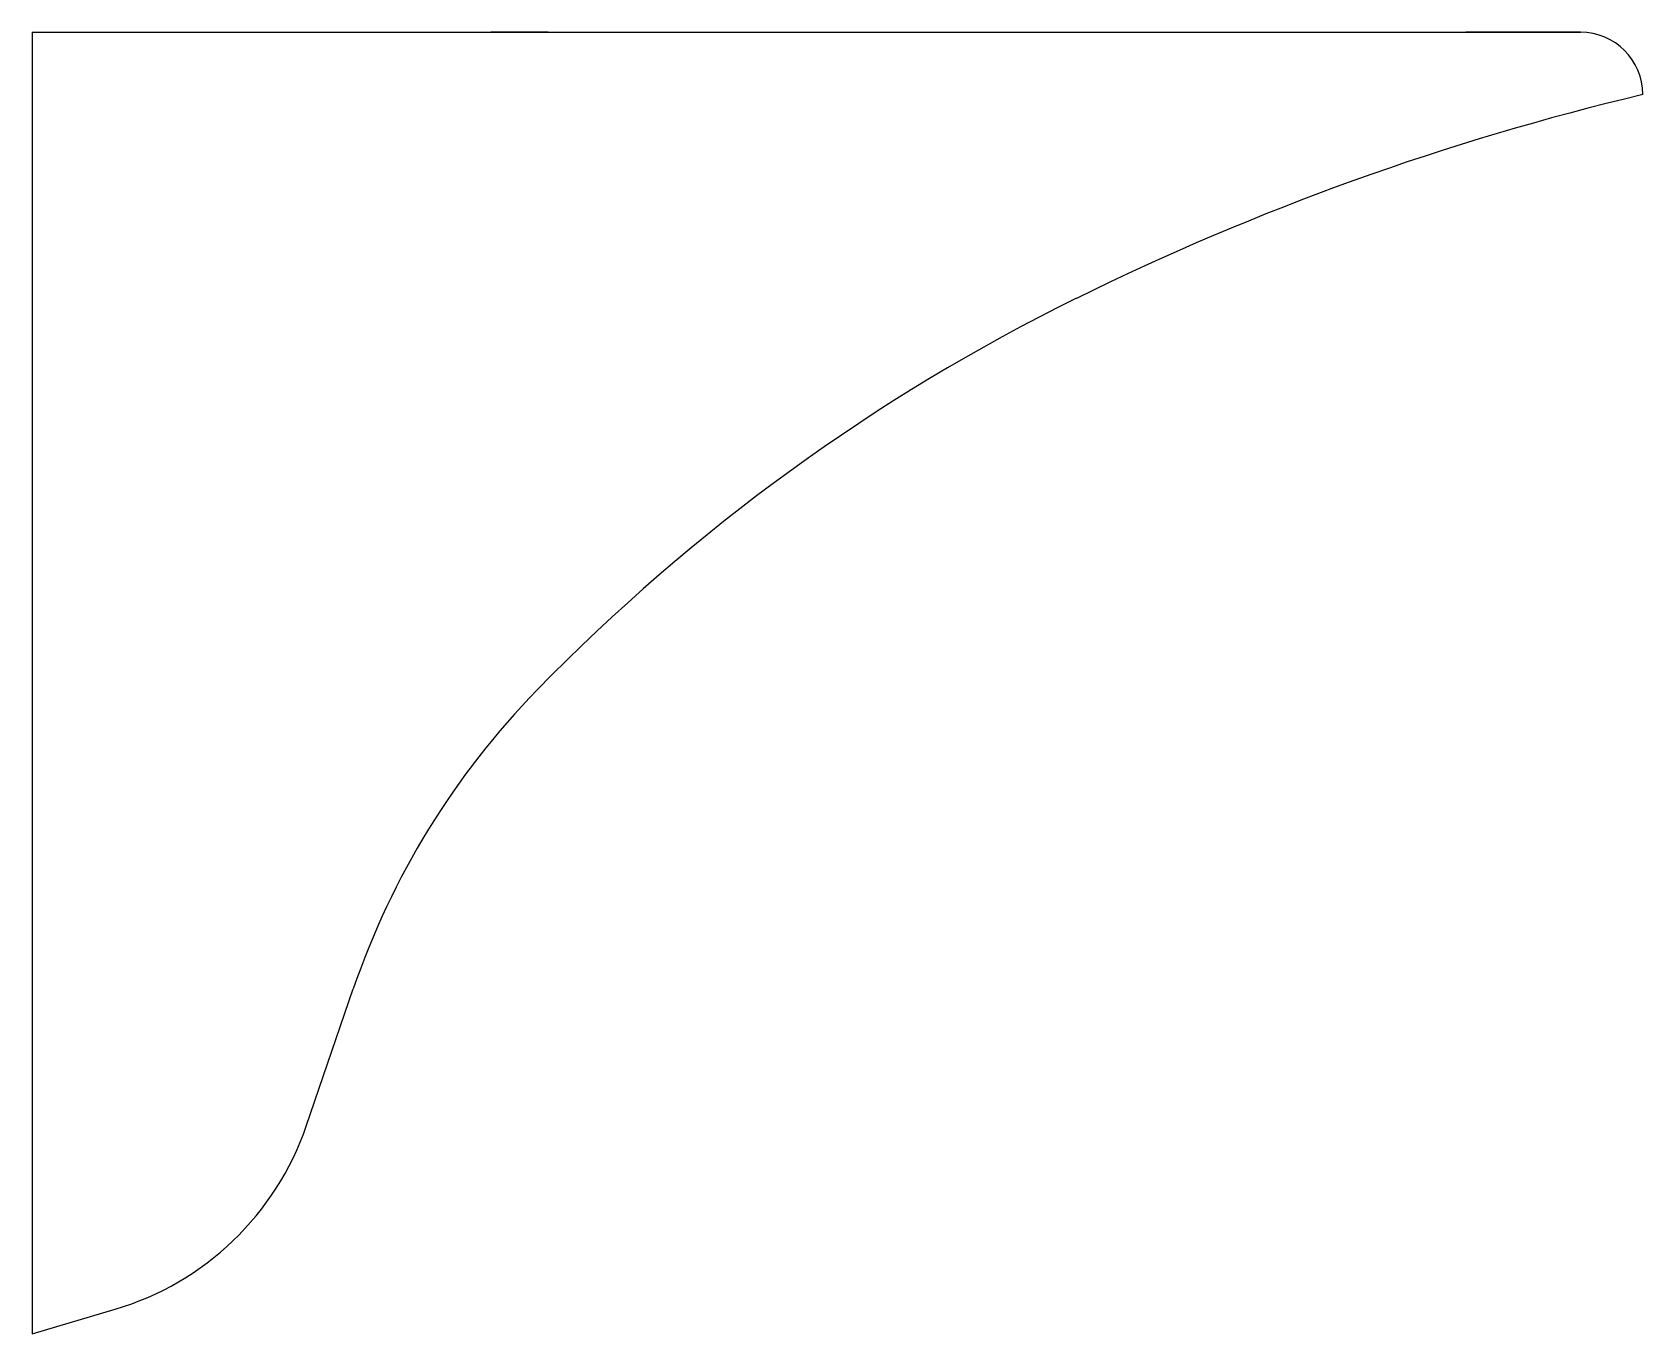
# Model space of a CAD drawing. Header units: millimetres. Extents: x 154 to 1342, y 153 to 1113.
import ezdxf

# ---------------------------------------------------------------- set-up
doc = ezdxf.new("R2010")
doc.units = ezdxf.units.MM

msp = doc.modelspace()

# ---------------------------------------------------------------- linework, layer by layer
at = {"color": 7, "linetype": 'Continuous'}
for p, q in [((153.6, 1113.2), (195.9, 1113.2)), ((153.6, 1113.2), (153.6, 1082.2)), ((195.9, 1113.2), (238.2, 1113.2)), ((238.2, 1113.2), (280.5, 1113.2)), ((280.5, 1113.2), (322.8, 1113.2)), ((322.8, 1113.2), (365.1, 1113.2)), ((365.1, 1113.2), (407.4, 1113.2)), ((407.4, 1113.2), (449.7, 1113.2)), ((449.7, 1113.2), (492, 1113.2)), ((534.3, 1113.2), (492, 1113.2)), ((492, 1113.2), (534.3, 1113.2)), ((534.3, 1113.2), (576.6, 1113.2)), ((576.6, 1113.2), (618.9, 1113.2)), ((618.9, 1113.2), (661.2, 1113.2)), ((661.2, 1113.2), (703.5, 1113.2)), ((703.5, 1113.2), (745.8, 1113.2)), ((745.8, 1113.2), (788.1, 1113.2)), ((788.1, 1113.2), (830.4, 1113.2)), ((830.4, 1113.2), (872.7, 1113.2)), ((872.7, 1113.2), (915, 1113.2)), ((915, 1113.2), (957.3, 1113.2)), ((957.3, 1113.2), (999.6, 1113.2)), ((999.6, 1113.2), (1041.9, 1113.2)), ((1041.9, 1113.2), (1084.2, 1113.2)), ((1084.2, 1113.2), (1126.5, 1113.2)), ((1126.5, 1113.2), (1168.8, 1113.2)), ((1168.8, 1113.2), (1211.1, 1113.2)), ((1211.1, 1113.2), (1253.4, 1113.2)), ((1253.4, 1113.2), (1211.1, 1113.2)), ((1211.1, 1113.2), (1253.4, 1113.2)), ((1253.4, 1113.2), (1295.7, 1113.2)), ((1295.7, 1113.2), (1253.4, 1113.2)), ((1253.4, 1113.2), (1295.7, 1113.2)), ((153.6, 1082.2), (153.6, 1051.2)), ((153.6, 1051.2), (153.6, 1020.2)), ((153.6, 1020.2), (153.6, 989.3)), ((153.6, 989.3), (153.6, 958.3)), ((153.6, 958.3), (153.6, 927.3)), ((153.6, 927.3), (153.6, 896.3)), ((153.6, 896.3), (153.6, 865.3)), ((153.6, 865.3), (153.6, 834.3)), ((153.6, 834.3), (153.6, 803.4)), ((153.6, 803.4), (153.6, 772.4)), ((153.6, 772.4), (153.6, 741.4)), ((153.6, 741.4), (153.6, 710.4)), ((153.6, 710.4), (153.6, 679.4)), ((153.6, 679.4), (153.6, 648.4)), ((153.6, 648.4), (153.6, 617.4)), ((153.6, 617.4), (153.6, 586.5)), ((153.6, 586.5), (153.6, 555.5)), ((153.6, 555.5), (153.6, 524.5)), ((153.6, 524.5), (153.6, 493.5)), ((153.6, 493.5), (153.6, 462.5)), ((153.6, 462.5), (153.6, 431.5)), ((153.6, 431.5), (153.6, 400.5)), ((355.7, 306), (390.4, 407.2)), ((153.6, 400.5), (153.6, 369.6)), ((153.6, 369.6), (153.6, 338.6)), ((153.6, 338.6), (153.6, 307.6)), ((153.6, 307.6), (153.6, 276.6)), ((153.6, 276.6), (153.6, 245.6)), ((153.6, 245.6), (153.6, 214.6)), ((153.6, 214.6), (153.6, 183.6)), ((153.6, 183.6), (153.6, 152.7)), ((153.6, 152.7), (214.8, 170.8))]:
    msp.add_line(p, q, dxfattribs=at)
for centre, radius, start, end in [((1295.7, 1067.2), 46, 0, 90), ((1798.3, -856.7), 1977.3, 103.3515, 116.2438), ((1565.8, -385.1), 1451.6, 116.2438, 135.7475), ((949.1, 215.7), 590.6, 135.7482, 161.082), ((154.2, 375.1), 213.1, 286.5253, 341.082)]:
    msp.add_arc(centre, radius, start, end, dxfattribs=at)

doc.saveas('drawing.dxf')
